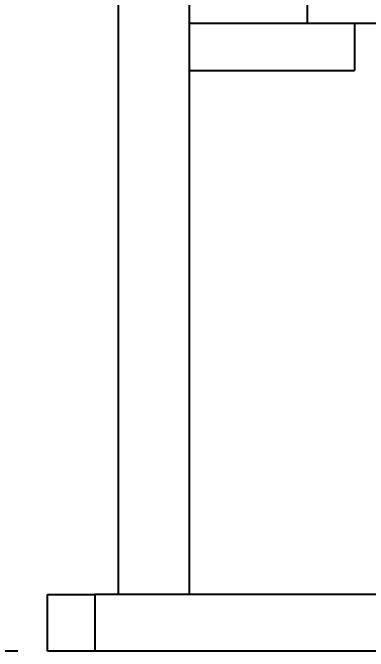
# Model space of a CAD drawing. Header units: millimetres. Extents: x 415 to 2018, y 500 to 823.
# Drawn here: x 659.06 to 666.59, y 641.28 to 654.8 of the extents above; entities that cross this region are included whole.
import ezdxf

# ---------------------------------------------------------------- set-up
doc = ezdxf.new("R2010")
doc.units = ezdxf.units.MM
doc.header["$PDSIZE"] = -1
doc.layers.get('Defpoints').update_dxf_attribs({"lineweight": 18})
doc.dimstyles.new('ISO-25', dxfattribs={"dimtxt": 2.5, "dimasz": 2.5, "dimexe": 1.25, "dimexo": 0.625, "dimtad": 1, "dimtoh": 1, "dimlfac": 10, "dimtxsty": 'Standard', "dimcen": 2.5, "dimadec": 0, "dimazin": 0, "dimtfac": 1, "dimtmove": 0, "dimatfit": 3, "dimfxl": 1, "dimarcsym": 0})

# ---------------------------------------------------------------- blocks, each defined once
blk = doc.blocks.new('*D57')
at = {"color": 0, "lineweight": -2}
for p, q in [((660.52, 720.456), (635.545, 720.456)), ((636.795, 717.956), (636.795, 643.778)), ((659.17, 641.278), (635.545, 641.278))]:
    blk.add_line(p, q, dxfattribs=at)
at = {"color": 0}
for points in [[(636.378, 717.956), (637.211, 717.956), (636.795, 720.456)], [(636.378, 643.778), (637.211, 643.778), (636.795, 641.278)]]:
    blk.add_solid(points, dxfattribs=at)
at = {"layer": 'Defpoints', "color": 0}
for p in [(661.145, 720.456), (636.795, 641.278), (659.795, 641.278)]:
    blk.add_point(p, dxfattribs=at)
at = {"color": 0, "insert": (634.92, 680.867), "char_height": 2.5, "width": 9.64286, "attachment_point": 5, "rotation": 90}
blk.add_mtext('\\A1;792', dxfattribs=at)

msp = doc.modelspace()

# ---------------------------------------------------------------- linework, layer by layer
at = {"color": 161, "linetype": 'Continuous', "lineweight": 25, "true_color": 0x67adff}
for p, q in [((661.2947, 658.4776), (661.2947, 642.4776)), ((662.7947, 658.4776), (662.7947, 642.4776)), ((665.2947, 655.3811), (665.2947, 654.5811)), ((662.7947, 654.5811), (666.2947, 654.5811)), ((666.2947, 654.5811), (666.2947, 653.5811)), ((666.2947, 654.5811), (673.2947, 654.5811)), ((662.7947, 653.5811), (666.2947, 653.5811)), ((659.7947, 641.2776), (659.7947, 642.4776)), ((659.7947, 642.4776), (660.7947, 642.4776)), ((660.7947, 642.4776), (660.7947, 641.2776)), ((678.7947, 642.4776), (660.7947, 642.4776)), ((660.7947, 641.2776), (659.7947, 641.2776)), ((678.7947, 641.2776), (660.7947, 641.2776))]:
    msp.add_line(p, q, dxfattribs=at)

# ---------------------------------------------------------------- dimensions: what is measured, and where the dimension line sits
dim = msp.add_linear_dim(base=(636.7946, 641.2776), p1=(661.1447, 720.4558), p2=(659.7947, 641.2776), angle=90, text='792', dimstyle='ISO-25', override={"dimsah": 1, "dimtolj": 1})
dim.commit()
dim.dimension.update_dxf_attribs({"geometry": '*D57', "text_midpoint": (634.9196, 680.8667)})

doc.saveas('drawing.dxf')
